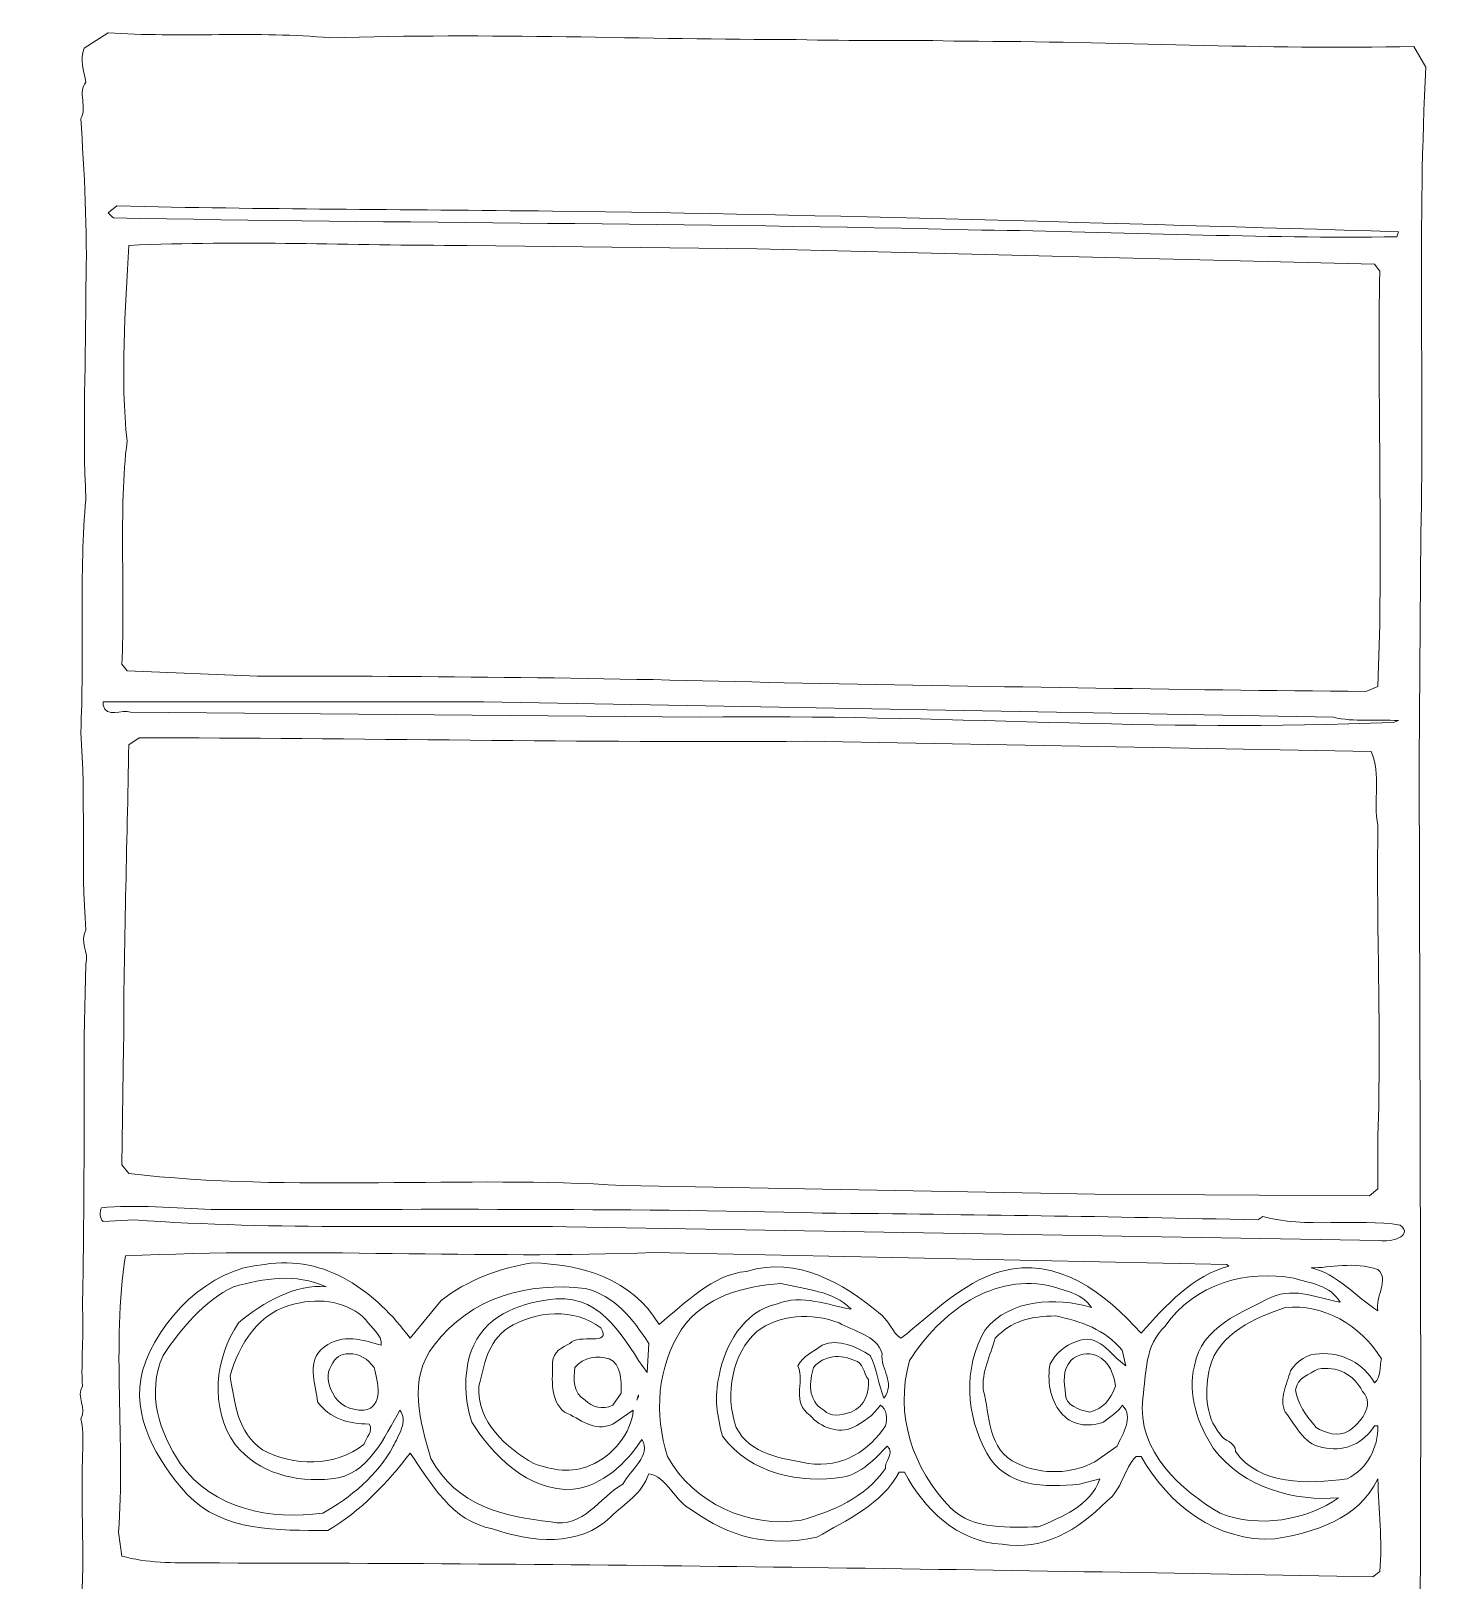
# Model space of a CAD drawing. Header units: centimetres. Extents: x -4.6 to 1.2, y -13.5 to 16.1.
# Drawn here: x -4.6 to 1.15, y 9.67 to 16.06 of the extents above; entities that cross this region are included whole.
import ezdxf

# ---------------------------------------------------------------- set-up
doc = ezdxf.new("R2010")
doc.units = ezdxf.units.CM
doc.header["$MEASUREMENT"] = 0
doc.layers.add('layer 1', color=7, linetype='Continuous')

msp = doc.modelspace()

# ---------------------------------------------------------------- linework, layer by layer
at = {"layer": 'layer 1', "color": 22, "lineweight": 9}
for points, knots in [([(1.13166, 13.98667), (1.13166, 13.98667), (1.1246, 13.04518), (1.1246, 13.04518), (1.1246, 13.04518), (1.1246, 13.04518), (1.13166, 10.41897), (1.13166, 10.41897), (1.13166, 10.41897), (1.13166, 10.41897), (1.1246, 7.96969), (1.1246, 7.96969), (1.1246, 7.96969), (1.11752, 5.30099), (1.11044, 2.67478), (1.10335, 0.01317), (1.10335, 0.01317), (1.10335, 0.01317), (1.08921, -2.95991), (1.08921, -2.95991), (1.08921, -2.95991), (1.09629, -3.49791), (1.08212, -4.08544), (1.08921, -4.6022), (1.08921, -4.6022), (1.13875, -4.64467), (1.11752, -4.69422), (1.08212, -4.7367), (1.08212, -4.7367), (1.07504, -5.86929), (1.08921, -7.00191), (1.08921, -8.11327), (1.08921, -8.11327), (1.08212, -8.50967), (1.08921, -8.94149), (1.07504, -9.35206), (1.07504, -9.35206), (1.07504, -9.97498), (1.07504, -10.57668), (1.06796, -11.22085), (1.06796, -11.22085), (1.06796, -11.22085), (1.06796, -12.94808), (1.06796, -12.94808), (1.06796, -12.94808), (1.06796, -13.1392), (1.08212, -13.31616), (1.06796, -13.50023), (1.06796, -13.50023), (1.06796, -13.50023), (1.05381, -13.51437), (1.05381, -13.51437), (1.05381, -13.51437), (0.88391, -13.50729), (0.70695, -13.51437), (0.55122, -13.51437), (0.55122, -13.51437), (0.43795, -13.47898), (0.31053, -13.5356), (0.18311, -13.51437), (0.18311, -13.51437), (0.1194, -13.45066), (0.17603, -13.35864), (0.1548, -13.2737), (0.1548, -13.2737), (0.13357, -12.65076), (0.1548, -11.96413), (0.14772, -11.31995), (0.14772, -11.31995), (0.14772, -10.85982), (0.14772, -10.38555), (0.14772, -9.93959), (0.14772, -9.93959), (0.16188, -9.12553), (0.14772, -8.31146), (0.14772, -7.49741), (0.14772, -7.49741), (0.14772, -7.37708), (0.1548, -7.25674), (0.14065, -7.12933), (0.14065, -7.12933), (0.1548, -7.07976), (0.14772, -7.01605), (0.14772, -6.95943), (0.14772, -6.95943), (0.16188, -6.34357), (0.13357, -5.75604), (0.1548, -5.14726), (0.1548, -5.14726), (0.1548, -4.68005), (0.16188, -4.20577), (0.16897, -3.71735), (0.16897, -3.71735), (0.1902, -3.42004), (0.21851, -3.11566), (0.21143, -2.81834), (0.21143, -2.81834), (0.19728, -2.67676), (0.16188, -2.54228), (0.14065, -2.40778), (0.14065, -2.40778), (0.13357, -2.31575), (0.07694, -2.24496), (0.04861, -2.16709), (0.04861, -2.16709), (-0.07881, -1.98304), (-0.2416, -1.82023), (-0.45398, -1.74944), (-0.45398, -1.74944), (-0.66633, -1.74944), (-0.63094, -1.4946), (-0.75836, -1.38135), (-0.75836, -1.38135), (-0.93534, -1.12651), (-1.27509, -1.16899), (-1.50161, -0.97078), (-1.50161, -0.97078), (-1.57241, -0.91416), (-1.62195, -0.8292), (-1.67857, -0.77257), (-1.67857, -0.77257), (-1.74937, -0.7938), (-1.79893, -0.87168), (-1.85556, -0.92122), (-1.85556, -0.92122), (-2.1741, -1.28224), (-2.72623, -1.16899), (-3.0094, -1.57248), (-3.0094, -1.57248), (-3.04478, -1.6291), (-3.03771, -1.69989), (-3.05894, -1.74944), (-3.05894, -1.74944), (-3.31378, -1.82023), (-3.59693, -2.01844), (-3.65355, -2.30159), (-3.65355, -2.30159), (-3.70312, -3.46252), (-3.7102, -4.65174), (-3.71726, -5.77727), (-3.71726, -5.77727), (-3.71726, -5.77727), (-3.74558, -8.96272), (-3.74558, -8.96272), (-3.74558, -8.96272), (-3.74558, -9.86173), (-3.76683, -10.83151), (-3.77391, -11.73052), (-3.77391, -11.73052), (-3.77391, -11.73052), (-3.79514, -13.46483), (-3.79514, -13.46483), (-3.79514, -13.46483), (-3.79514, -13.46483), (-3.81637, -13.48606), (-3.81637, -13.48606), (-3.81637, -13.48606), (-3.96504, -13.45775), (-4.11368, -13.50023), (-4.26233, -13.47189), (-4.26233, -13.47189), (-4.3756, -13.49314), (-4.43931, -13.47898), (-4.55965, -13.48606), (-4.55965, -13.48606), (-4.55965, -13.48606), (-4.58796, -13.45066), (-4.58796, -13.45066), (-4.58796, -13.45066), (-4.56673, -13.23831), (-4.60213, -13.01887), (-4.56673, -12.81357), (-4.56673, -12.81357), (-4.56673, -12.57997), (-4.56673, -12.31099), (-4.55256, -12.08446), (-4.55256, -12.08446), (-4.48885, -12.05615), (-4.58088, -11.99952), (-4.57379, -11.94996), (-4.57379, -11.94996), (-4.57379, -11.94996), (-4.52425, -11.87211), (-4.52425, -11.87211), (-4.52425, -11.87211), (-4.57379, -11.76592), (-4.54548, -11.65973), (-4.54548, -11.55356), (-4.54548, -11.55356), (-4.52425, -10.85982), (-4.54548, -10.14488), (-4.51717, -9.45823), (-4.51717, -9.45823), (-4.51717, -9.45823), (-4.51008, -9.45823), (-4.51008, -9.45823), (-4.51008, -9.45823), (-4.53842, -9.33081), (-4.53133, -9.18216), (-4.51717, -9.0406), (-4.51717, -9.0406), (-4.53842, -8.7362), (-4.51717, -8.42474), (-4.51717, -8.12742), (-4.51717, -8.12742), (-4.51008, -7.98586), (-4.54548, -7.84427), (-4.50302, -7.70977), (-4.50302, -7.70977), (-4.55256, -7.67437), (-4.49594, -7.59652), (-4.51008, -7.53989), (-4.51008, -7.53989), (-4.51008, -7.18595), (-4.49594, -6.7683), (-4.50302, -6.40728), (-4.50302, -6.40728), (-4.49594, -5.8976), (-4.50302, -5.39502), (-4.50302, -4.90657), (-4.50302, -4.90657), (-4.50302, -4.90657), (-4.48885, -4.86411), (-4.48885, -4.86411), (-4.48885, -4.86411), (-4.48885, -4.77209), (-4.51008, -4.67299), (-4.48885, -4.58097), (-4.48885, -4.58097), (-4.48885, -4.26242), (-4.48177, -3.92971), (-4.48177, -3.61116), (-4.48177, -3.61116), (-4.48177, -3.61116), (-4.47471, -3.40587), (-4.47471, -3.40587), (-4.47471, -3.40587), (-4.47471, -3.40587), (-4.47471, -3.25722), (-4.47471, -3.25722), (-4.47471, -3.25722), (-4.48885, -2.90328), (-4.46762, -2.53519), (-4.46762, -2.17417), (-4.46762, -2.17417), (-4.46762, -2.10338), (-4.46762, -2.01136), (-4.46054, -1.9335), (-4.46054, -1.9335), (-4.47471, -1.36718), (-4.46054, -0.76549), (-4.46054, -0.19211), (-4.46054, -0.19211), (-4.46054, -0.19211), (-4.44638, 0.02733), (-4.44638, 0.02733), (-4.44638, 0.02733), (-4.46762, 0.06979), (-4.43931, 0.1335), (-4.45346, 0.17598), (-4.45346, 0.17598), (-4.44638, 0.82015), (-4.43223, 1.45722), (-4.43931, 2.12263), (-4.43931, 2.12263), (-4.43931, 2.44826), (-4.41806, 2.75263), (-4.43931, 3.0641), (-4.43931, 3.0641), (-4.42515, 3.08535), (-4.42515, 3.11366), (-4.43223, 3.12782), (-4.43223, 3.12782), (-4.42515, 3.65873), (-4.41806, 4.18255), (-4.41806, 4.68515), (-4.41806, 4.68515), (-4.42515, 5.15235), (-4.411, 5.63371), (-4.411, 6.12921), (-4.411, 6.12921), (-4.40392, 6.49024), (-4.41806, 6.8017), (-4.39683, 7.16981), (-4.39683, 7.16981), (-4.411, 7.37508), (-4.39683, 7.58037), (-4.39683, 7.79273), (-4.39683, 7.79273), (-4.39683, 8.3378), (-4.38975, 8.92532), (-4.40392, 9.45625), (-4.40392, 9.45625), (-4.3756, 9.68277), (-4.39683, 9.93761), (-4.38975, 10.17119), (-4.38975, 10.17119), (-4.38975, 10.21367), (-4.38267, 10.28446), (-4.39683, 10.33401), (-4.39683, 10.33401), (-4.36852, 10.37649), (-4.41806, 10.42603), (-4.38975, 10.46851), (-4.38975, 10.46851), (-4.39683, 10.5747), (-4.38267, 10.68086), (-4.38975, 10.78705), (-4.38975, 10.78705), (-4.38267, 11.16222), (-4.38267, 11.53739), (-4.38267, 11.91259), (-4.38267, 11.91259), (-4.38267, 11.91259), (-4.3756, 12.20988), (-4.3756, 12.20988), (-4.3756, 12.20988), (-4.36144, 12.25944), (-4.40392, 12.30192), (-4.3756, 12.35147), (-4.3756, 12.35147), (-4.39683, 12.62047), (-4.3756, 12.89653), (-4.39683, 13.16552), (-4.39683, 13.16552), (-4.38267, 13.46991), (-4.40392, 13.838), (-4.3756, 14.12823), (-4.3756, 14.12823), (-4.38975, 14.41138), (-4.3756, 14.71578), (-4.3756, 15.00601), (-4.3756, 15.00601), (-4.36852, 15.23252), (-4.38267, 15.48735), (-4.39683, 15.69973), (-4.39683, 15.69973), (-4.36852, 15.74219), (-4.411, 15.81298), (-4.3756, 15.84838), (-4.3756, 15.84838), (-4.38267, 15.89794), (-4.40392, 15.9404), (-4.38267, 15.98996), (-4.38267, 15.98996), (-4.38267, 15.98996), (-4.28358, 16.05367), (-4.28358, 16.05367), (-4.28358, 16.05367), (-4.00041, 16.03242), (-3.65355, 16.06073), (-3.37041, 16.03242), (-3.37041, 16.03242), (-2.71917, 16.05367), (-2.06083, 16.02536), (-1.44499, 16.02536), (-1.44499, 16.02536), (-1.21138, 16.01827), (-0.98488, 16.02536), (-0.75127, 16.01827), (-0.75127, 16.01827), (-0.12835, 16.01827), (0.48751, 15.98288), (1.10335, 15.99703), (1.10335, 15.99703), (1.10335, 15.99703), (1.15291, 15.91209), (1.15291, 15.91209), (1.15291, 15.91209), (1.11752, 15.275), (1.14583, 14.63082), (1.13166, 13.98667)], [0, 0, 0, 0, 0.0107527, 0.0107527, 0.0107527, 0.0107527, 0.0215054, 0.0215054, 0.0215054, 0.0215054, 0.0322581, 0.0322581, 0.0322581, 0.0322581, 0.0430108, 0.0430108, 0.0430108, 0.0430108, 0.0537634, 0.0537634, 0.0537634, 0.0537634, 0.0645161, 0.0645161, 0.0645161, 0.0645161, 0.0752688, 0.0752688, 0.0752688, 0.0752688, 0.0860215, 0.0860215, 0.0860215, 0.0860215, 0.0967742, 0.0967742, 0.0967742, 0.0967742, 0.1075269, 0.1075269, 0.1075269, 0.1075269, 0.1182796, 0.1182796, 0.1182796, 0.1182796, 0.1290323, 0.1290323, 0.1290323, 0.1290323, 0.1397849, 0.1397849, 0.1397849, 0.1397849, 0.1505376, 0.1505376, 0.1505376, 0.1505376, 0.1612903, 0.1612903, 0.1612903, 0.1612903, 0.172043, 0.172043, 0.172043, 0.172043, 0.1827957, 0.1827957, 0.1827957, 0.1827957, 0.1935484, 0.1935484, 0.1935484, 0.1935484, 0.2043011, 0.2043011, 0.2043011, 0.2043011, 0.2150538, 0.2150538, 0.2150538, 0.2150538, 0.2258065, 0.2258065, 0.2258065, 0.2258065, 0.2365591, 0.2365591, 0.2365591, 0.2365591, 0.2473118, 0.2473118, 0.2473118, 0.2473118, 0.2580645, 0.2580645, 0.2580645, 0.2580645, 0.2688172, 0.2688172, 0.2688172, 0.2688172, 0.2795699, 0.2795699, 0.2795699, 0.2795699, 0.2903226, 0.2903226, 0.2903226, 0.2903226, 0.3010753, 0.3010753, 0.3010753, 0.3010753, 0.311828, 0.311828, 0.311828, 0.311828, 0.3225806, 0.3225806, 0.3225806, 0.3225806, 0.3333333, 0.3333333, 0.3333333, 0.3333333, 0.344086, 0.344086, 0.344086, 0.344086, 0.3548387, 0.3548387, 0.3548387, 0.3548387, 0.3655914, 0.3655914, 0.3655914, 0.3655914, 0.3763441, 0.3763441, 0.3763441, 0.3763441, 0.3870968, 0.3870968, 0.3870968, 0.3870968, 0.3978495, 0.3978495, 0.3978495, 0.3978495, 0.4086022, 0.4086022, 0.4086022, 0.4086022, 0.4193548, 0.4193548, 0.4193548, 0.4193548, 0.4301075, 0.4301075, 0.4301075, 0.4301075, 0.4408602, 0.4408602, 0.4408602, 0.4408602, 0.4516129, 0.4516129, 0.4516129, 0.4516129, 0.4623656, 0.4623656, 0.4623656, 0.4623656, 0.4731183, 0.4731183, 0.4731183, 0.4731183, 0.483871, 0.483871, 0.483871, 0.483871, 0.4946237, 0.4946237, 0.4946237, 0.4946237, 0.5053763, 0.5053763, 0.5053763, 0.5053763, 0.516129, 0.516129, 0.516129, 0.516129, 0.5268817, 0.5268817, 0.5268817, 0.5268817, 0.5376344, 0.5376344, 0.5376344, 0.5376344, 0.5483871, 0.5483871, 0.5483871, 0.5483871, 0.5591398, 0.5591398, 0.5591398, 0.5591398, 0.5698925, 0.5698925, 0.5698925, 0.5698925, 0.5806452, 0.5806452, 0.5806452, 0.5806452, 0.5913978, 0.5913978, 0.5913978, 0.5913978, 0.6021505, 0.6021505, 0.6021505, 0.6021505, 0.6129032, 0.6129032, 0.6129032, 0.6129032, 0.6236559, 0.6236559, 0.6236559, 0.6236559, 0.6344086, 0.6344086, 0.6344086, 0.6344086, 0.6451613, 0.6451613, 0.6451613, 0.6451613, 0.655914, 0.655914, 0.655914, 0.655914, 0.6666667, 0.6666667, 0.6666667, 0.6666667, 0.6774194, 0.6774194, 0.6774194, 0.6774194, 0.688172, 0.688172, 0.688172, 0.688172, 0.6989247, 0.6989247, 0.6989247, 0.6989247, 0.7096774, 0.7096774, 0.7096774, 0.7096774, 0.7204301, 0.7204301, 0.7204301, 0.7204301, 0.7311828, 0.7311828, 0.7311828, 0.7311828, 0.7419355, 0.7419355, 0.7419355, 0.7419355, 0.7526882, 0.7526882, 0.7526882, 0.7526882, 0.7634409, 0.7634409, 0.7634409, 0.7634409, 0.7741935, 0.7741935, 0.7741935, 0.7741935, 0.7849462, 0.7849462, 0.7849462, 0.7849462, 0.7956989, 0.7956989, 0.7956989, 0.7956989, 0.8064516, 0.8064516, 0.8064516, 0.8064516, 0.8172043, 0.8172043, 0.8172043, 0.8172043, 0.827957, 0.827957, 0.827957, 0.827957, 0.8387097, 0.8387097, 0.8387097, 0.8387097, 0.8494624, 0.8494624, 0.8494624, 0.8494624, 0.8602151, 0.8602151, 0.8602151, 0.8602151, 0.8709677, 0.8709677, 0.8709677, 0.8709677, 0.8817204, 0.8817204, 0.8817204, 0.8817204, 0.8924731, 0.8924731, 0.8924731, 0.8924731, 0.9032258, 0.9032258, 0.9032258, 0.9032258, 0.9139785, 0.9139785, 0.9139785, 0.9139785, 0.9247312, 0.9247312, 0.9247312, 0.9247312, 0.9354839, 0.9354839, 0.9354839, 0.9354839, 0.9462366, 0.9462366, 0.9462366, 0.9462366, 0.9569892, 0.9569892, 0.9569892, 0.9569892, 0.9677419, 0.9677419, 0.9677419, 0.9677419, 0.9784946, 0.9784946, 0.9784946, 0.9784946, 0.9892473, 0.9892473, 0.9892473, 0.9892473, 1, 1, 1, 1]), ([(1.03256, 15.21129), (0.48043, 15.2042), (-0.12127, 15.23252), (-0.6805, 15.2396), (-0.6805, 15.2396), (-1.85556, 15.26791), (-3.08726, 15.26791), (-4.26233, 15.28916), (-4.26233, 15.28916), (-4.26941, 15.29623), (-4.2765, 15.30331), (-4.28358, 15.31039), (-4.28358, 15.31039), (-4.28358, 15.31039), (-4.24818, 15.33871), (-4.24818, 15.33871), (-4.24818, 15.33871), (-3.63941, 15.32456), (-3.08017, 15.32456), (-2.45017, 15.31748), (-2.45017, 15.31748), (-1.28926, 15.30331), (-0.16375, 15.26791), (1.03964, 15.23252), (1.03964, 15.23252), (1.03964, 15.23252), (1.03256, 15.21129), (1.03256, 15.21129)], [0, 0, 0, 0, 0.1428571, 0.1428571, 0.1428571, 0.1428571, 0.2857143, 0.2857143, 0.2857143, 0.2857143, 0.4285714, 0.4285714, 0.4285714, 0.4285714, 0.5714286, 0.5714286, 0.5714286, 0.5714286, 0.7142857, 0.7142857, 0.7142857, 0.7142857, 0.8571429, 0.8571429, 0.8571429, 0.8571429, 1, 1, 1, 1]), ([(0.9547, 13.35664), (0.9547, 13.35664), (0.90514, 13.33541), (0.90514, 13.33541), (0.90514, 13.33541), (0.12649, 13.3425), (-0.68756, 13.35664), (-1.49453, 13.37081), (-1.49453, 13.37081), (-2.2095, 13.39204), (-2.95276, 13.39912), (-3.66772, 13.39912), (-3.66772, 13.39912), (-3.66772, 13.39912), (-4.20571, 13.42035), (-4.20571, 13.42035), (-4.20571, 13.42035), (-4.20571, 13.42035), (-4.22694, 13.44866), (-4.22694, 13.44866), (-4.22694, 13.44866), (-4.21279, 13.7389), (-4.2411, 14.08575), (-4.20571, 14.36892), (-4.20571, 14.36892), (-4.23402, 14.62376), (-4.21279, 14.91397), (-4.19862, 15.17589), (-4.19862, 15.17589), (-3.72435, 15.19714), (-3.29961, 15.17589), (-2.80411, 15.17589), (-2.80411, 15.17589), (-2.80411, 15.17589), (-1.6078, 15.16174), (-1.6078, 15.16174), (-1.6078, 15.16174), (-1.6078, 15.16174), (0.94054, 15.09804), (0.94054, 15.09804), (0.94054, 15.09804), (0.94054, 15.09804), (0.96179, 15.06972), (0.96179, 15.06972), (0.96179, 15.06972), (0.9547, 14.58128), (0.96887, 14.09284), (0.96179, 13.61148), (0.96179, 13.61148), (0.96179, 13.61148), (0.9547, 13.35664), (0.9547, 13.35664)], [0, 0, 0, 0, 0.0769231, 0.0769231, 0.0769231, 0.0769231, 0.1538462, 0.1538462, 0.1538462, 0.1538462, 0.2307692, 0.2307692, 0.2307692, 0.2307692, 0.3076923, 0.3076923, 0.3076923, 0.3076923, 0.3846154, 0.3846154, 0.3846154, 0.3846154, 0.4615385, 0.4615385, 0.4615385, 0.4615385, 0.5384615, 0.5384615, 0.5384615, 0.5384615, 0.6153846, 0.6153846, 0.6153846, 0.6153846, 0.6923077, 0.6923077, 0.6923077, 0.6923077, 0.7692308, 0.7692308, 0.7692308, 0.7692308, 0.8461538, 0.8461538, 0.8461538, 0.8461538, 0.9230769, 0.9230769, 0.9230769, 0.9230769, 1, 1, 1, 1]), ([(1.01841, 13.208), (0.02738, 13.16552), (-0.83623, 13.24339), (-1.84139, 13.22922), (-1.84139, 13.22922), (-1.84139, 13.22922), (-4.19154, 13.25047), (-4.19154, 13.25047), (-4.19154, 13.25047), (-4.22694, 13.26462), (-4.29064, 13.22216), (-4.30481, 13.27879), (-4.30481, 13.27879), (-4.30481, 13.27879), (-4.30481, 13.29293), (-4.30481, 13.29293), (-4.30481, 13.29293), (-3.73851, 13.29293), (-3.27838, 13.29293), (-2.73332, 13.29293), (-2.73332, 13.29293), (-2.73332, 13.29293), (0.77066, 13.22922), (0.77066, 13.22922), (0.77066, 13.22922), (0.8556, 13.208), (0.94762, 13.22216), (1.03964, 13.21508), (1.03964, 13.21508), (1.03964, 13.21508), (1.01841, 13.208), (1.01841, 13.208)], [0, 0, 0, 0, 0.125, 0.125, 0.125, 0.125, 0.25, 0.25, 0.25, 0.25, 0.375, 0.375, 0.375, 0.375, 0.5, 0.5, 0.5, 0.5, 0.625, 0.625, 0.625, 0.625, 0.75, 0.75, 0.75, 0.75, 0.875, 0.875, 0.875, 0.875, 1, 1, 1, 1]), ([(0.9547, 11.28256), (0.9547, 11.28256), (0.91931, 11.25425), (0.91931, 11.25425), (0.91931, 11.25425), (0.91931, 11.25425), (-0.21329, 11.26133), (-0.21329, 11.26133), (-0.21329, 11.26133), (-0.21329, 11.26133), (-2.15993, 11.29672), (-2.15993, 11.29672), (-2.15993, 11.29672), (-2.80411, 11.3392), (-3.52614, 11.26841), (-4.19862, 11.34627), (-4.19862, 11.34627), (-4.19862, 11.34627), (-4.22694, 11.38166), (-4.22694, 11.38166), (-4.22694, 11.38166), (-4.22694, 11.38166), (-4.21987, 11.87011), (-4.21987, 11.87011), (-4.21987, 11.87011), (-4.21987, 12.28776), (-4.20571, 12.69124), (-4.19862, 13.11597), (-4.19862, 13.11597), (-4.19862, 13.11597), (-4.15616, 13.14429), (-4.15616, 13.14429), (-4.15616, 13.14429), (-3.28547, 13.14429), (-2.30152, 13.12306), (-1.40251, 13.13012), (-1.40251, 13.13012), (-1.40251, 13.13012), (0.92639, 13.08766), (0.92639, 13.08766), (0.92639, 13.08766), (0.96887, 12.99564), (0.93347, 12.88237), (0.9547, 12.78326), (0.9547, 12.78326), (0.94762, 12.37269), (0.96887, 11.92673), (0.9547, 11.50202), (0.9547, 11.50202), (0.9547, 11.50202), (0.9547, 11.28256), (0.9547, 11.28256)], [0, 0, 0, 0, 0.0769231, 0.0769231, 0.0769231, 0.0769231, 0.1538462, 0.1538462, 0.1538462, 0.1538462, 0.2307692, 0.2307692, 0.2307692, 0.2307692, 0.3076923, 0.3076923, 0.3076923, 0.3076923, 0.3846154, 0.3846154, 0.3846154, 0.3846154, 0.4615385, 0.4615385, 0.4615385, 0.4615385, 0.5384615, 0.5384615, 0.5384615, 0.5384615, 0.6153846, 0.6153846, 0.6153846, 0.6153846, 0.6923077, 0.6923077, 0.6923077, 0.6923077, 0.7692308, 0.7692308, 0.7692308, 0.7692308, 0.8461538, 0.8461538, 0.8461538, 0.8461538, 0.9230769, 0.9230769, 0.9230769, 0.9230769, 1, 1, 1, 1]), ([(0.96179, 11.0702), (0.96179, 11.0702), (-2.39354, 11.12683), (-2.39354, 11.12683), (-2.39354, 11.12683), (-3.00232, 11.13391), (-3.58278, 11.11268), (-4.17739, 11.15514), (-4.17739, 11.15514), (-4.17739, 11.15514), (-4.30481, 11.14808), (-4.30481, 11.14808), (-4.30481, 11.14808), (-4.31896, 11.16222), (-4.31896, 11.19054), (-4.31189, 11.2047), (-4.31189, 11.2047), (-4.17739, 11.21885), (-4.00041, 11.2047), (-3.85885, 11.19762), (-3.85885, 11.19762), (-3.01646, 11.19762), (-2.18118, 11.2047), (-1.3388, 11.18347), (-1.3388, 11.18347), (-0.70881, 11.17639), (-0.15666, 11.16931), (0.4592, 11.15514), (0.4592, 11.15514), (0.4592, 11.15514), (0.48043, 11.16931), (0.48043, 11.16931), (0.48043, 11.16931), (0.65033, 11.11976), (0.86977, 11.16222), (1.04673, 11.13391), (1.04673, 11.13391), (1.10335, 11.08437), (1.00425, 11.06312), (0.96179, 11.0702)], [0, 0, 0, 0, 0.1, 0.1, 0.1, 0.1, 0.2, 0.2, 0.2, 0.2, 0.3, 0.3, 0.3, 0.3, 0.4, 0.4, 0.4, 0.4, 0.5, 0.5, 0.5, 0.5, 0.6, 0.6, 0.6, 0.6, 0.7, 0.7, 0.7, 0.7, 0.8, 0.8, 0.8, 0.8, 0.9, 0.9, 0.9, 0.9, 1, 1, 1, 1]), ([(0.93347, 9.68277), (-0.6451, 9.71108), (-2.26612, 9.7394), (-3.90133, 9.7394), (-3.90133, 9.7394), (-4.01458, 9.7394), (-4.12783, 9.7394), (-4.22694, 9.76771), (-4.22694, 9.76771), (-4.22694, 9.76771), (-4.2411, 9.86681), (-4.2411, 9.86681), (-4.2411, 9.86681), (-4.21279, 10.22784), (-4.26941, 10.64547), (-4.21279, 11.00649), (-4.21279, 11.00649), (-3.46951, 11.04189), (-2.74748, 10.99235), (-2.03252, 11.02066), (-2.03252, 11.02066), (-2.03252, 11.02066), (0.33178, 10.9711), (0.33178, 10.9711), (0.33178, 10.9711), (0.33178, 10.9711), (0.33884, 10.96401), (0.33884, 10.96401), (0.33884, 10.96401), (0.19728, 10.92864), (0.07694, 10.80122), (-0.02216, 10.68795), (-0.02216, 10.68795), (-0.17083, 10.85076), (-0.36196, 11.00649), (-0.60262, 10.94278), (-0.60262, 10.94278), (-0.76544, 10.89324), (-0.88577, 10.76582), (-1.01317, 10.66672), (-1.01317, 10.66672), (-1.04857, 10.68795), (-1.06273, 10.74457), (-1.10519, 10.77289), (-1.10519, 10.77289), (-1.25386, 10.89324), (-1.43791, 11.00649), (-1.65026, 10.94278), (-1.65026, 10.94278), (-1.79185, 10.92864), (-1.89803, 10.81537), (-2.01129, 10.72334), (-2.01129, 10.72334), (-2.12454, 10.91447), (-2.32983, 10.9711), (-2.5351, 10.97818), (-2.5351, 10.97818), (-2.66252, 10.95695), (-2.80411, 10.90739), (-2.9103, 10.82245), (-2.9103, 10.82245), (-2.9103, 10.82245), (-3.03771, 10.66672), (-3.03771, 10.66672), (-3.03771, 10.66672), (-3.17928, 10.85784), (-3.38457, 11.01358), (-3.63941, 10.9711), (-3.63941, 10.9711), (-3.86593, 10.95695), (-4.07829, 10.74457), (-4.142, 10.53222), (-4.142, 10.53222), (-4.19154, 10.34817), (-4.08537, 10.16413), (-3.95795, 10.02254), (-3.95795, 10.02254), (-3.80929, 9.86681), (-3.58278, 9.8739), (-3.37749, 9.8739), (-3.37749, 9.8739), (-3.24299, 9.95175), (-3.12974, 10.07209), (-3.03771, 10.19244), (-3.03771, 10.19244), (-2.95276, 10.07209), (-2.86782, 9.90929), (-2.69792, 9.88096), (-2.69792, 9.88096), (-2.54219, 9.82433), (-2.33691, 9.8031), (-2.2095, 9.93052), (-2.2095, 9.93052), (-2.15287, 9.98715), (-2.08208, 10.02254), (-2.05377, 10.10748), (-2.05377, 10.10748), (-1.98297, 10.10042), (-1.94049, 9.98715), (-1.87679, 9.95884), (-1.87679, 9.95884), (-1.72105, 9.84558), (-1.55824, 9.8031), (-1.36003, 9.84558), (-1.36003, 9.84558), (-1.23969, 9.91636), (-1.09105, 9.98007), (-1.02026, 10.11457), (-1.02026, 10.11457), (-1.02026, 10.11457), (-0.99905, 10.11457), (-0.99905, 10.11457), (-0.99905, 10.11457), (-0.92117, 9.96592), (-0.77961, 9.82433), (-0.59554, 9.81725), (-0.59554, 9.81725), (-0.42566, 9.78894), (-0.28408, 9.8739), (-0.16375, 9.99423), (-0.16375, 9.99423), (-0.10004, 10.04377), (-0.09295, 10.12873), (-0.04341, 10.17828), (-0.04341, 10.17828), (-0.04341, 10.17828), (-0.02216, 10.17828), (-0.02216, 10.17828), (-0.02216, 10.17828), (0.09109, 9.98007), (0.2893, 9.82433), (0.52997, 9.8385), (0.52997, 9.8385), (0.69278, 9.86681), (0.86977, 9.91636), (0.9547, 10.08625), (0.9547, 10.08625), (0.9547, 9.95884), (0.97593, 9.83142), (0.96179, 9.704), (0.96179, 9.704), (0.96179, 9.704), (0.93347, 9.68277), (0.93347, 9.68277)], [0, 0, 0, 0, 0.0277778, 0.0277778, 0.0277778, 0.0277778, 0.0555556, 0.0555556, 0.0555556, 0.0555556, 0.0833333, 0.0833333, 0.0833333, 0.0833333, 0.1111111, 0.1111111, 0.1111111, 0.1111111, 0.1388889, 0.1388889, 0.1388889, 0.1388889, 0.1666667, 0.1666667, 0.1666667, 0.1666667, 0.1944444, 0.1944444, 0.1944444, 0.1944444, 0.2222222, 0.2222222, 0.2222222, 0.2222222, 0.25, 0.25, 0.25, 0.25, 0.2777778, 0.2777778, 0.2777778, 0.2777778, 0.3055556, 0.3055556, 0.3055556, 0.3055556, 0.3333333, 0.3333333, 0.3333333, 0.3333333, 0.3611111, 0.3611111, 0.3611111, 0.3611111, 0.3888889, 0.3888889, 0.3888889, 0.3888889, 0.4166667, 0.4166667, 0.4166667, 0.4166667, 0.4444444, 0.4444444, 0.4444444, 0.4444444, 0.4722222, 0.4722222, 0.4722222, 0.4722222, 0.5, 0.5, 0.5, 0.5, 0.5277778, 0.5277778, 0.5277778, 0.5277778, 0.5555556, 0.5555556, 0.5555556, 0.5555556, 0.5833333, 0.5833333, 0.5833333, 0.5833333, 0.6111111, 0.6111111, 0.6111111, 0.6111111, 0.6388889, 0.6388889, 0.6388889, 0.6388889, 0.6666667, 0.6666667, 0.6666667, 0.6666667, 0.6944444, 0.6944444, 0.6944444, 0.6944444, 0.7222222, 0.7222222, 0.7222222, 0.7222222, 0.75, 0.75, 0.75, 0.75, 0.7777778, 0.7777778, 0.7777778, 0.7777778, 0.8055556, 0.8055556, 0.8055556, 0.8055556, 0.8333333, 0.8333333, 0.8333333, 0.8333333, 0.8611111, 0.8611111, 0.8611111, 0.8611111, 0.8888889, 0.8888889, 0.8888889, 0.8888889, 0.9166667, 0.9166667, 0.9166667, 0.9166667, 0.9444444, 0.9444444, 0.9444444, 0.9444444, 0.9722222, 0.9722222, 0.9722222, 0.9722222, 1, 1, 1, 1]), ([(-0.44689, 9.88804), (-0.56015, 9.88804), (-0.7159, 9.8739), (-0.80792, 9.96592), (-0.80792, 9.96592), (-0.96365, 10.12873), (-1.04148, 10.34817), (-0.9778, 10.5747), (-0.9778, 10.5747), (-0.85038, 10.77289), (-0.63094, 10.94278), (-0.38319, 10.87907), (-0.38319, 10.87907), (-0.32656, 10.85784), (-0.26285, 10.85076), (-0.22745, 10.79414), (-0.22745, 10.79414), (-0.3761, 10.8366), (-0.56015, 10.82953), (-0.66633, 10.70211), (-0.66633, 10.70211), (-0.75836, 10.5393), (-0.74421, 10.34817), (-0.65925, 10.19244), (-0.65925, 10.19244), (-0.5814, 10.05086), (-0.41858, 10.05086), (-0.277, 10.06502), (-0.277, 10.06502), (-0.277, 10.06502), (-0.19206, 10.08625), (-0.19206, 10.08625), (-0.19206, 10.08625), (-0.23454, 9.973), (-0.34779, 9.93052), (-0.44689, 9.88804)], [0, 0, 0, 0, 0.1111111, 0.1111111, 0.1111111, 0.1111111, 0.2222222, 0.2222222, 0.2222222, 0.2222222, 0.3333333, 0.3333333, 0.3333333, 0.3333333, 0.4444444, 0.4444444, 0.4444444, 0.4444444, 0.5555556, 0.5555556, 0.5555556, 0.5555556, 0.6666667, 0.6666667, 0.6666667, 0.6666667, 0.7777778, 0.7777778, 0.7777778, 0.7777778, 0.8888889, 0.8888889, 0.8888889, 0.8888889, 1, 1, 1, 1]), ([(0.51582, 10.8366), (0.39549, 10.77289), (0.22559, 10.71626), (0.19728, 10.55345), (0.19728, 10.55345), (0.16897, 10.43311), (0.21143, 10.31278), (0.27513, 10.21367), (0.27513, 10.21367), (0.40255, 10.04377), (0.61493, 9.99423), (0.79189, 10.00838), (0.79189, 10.00838), (0.66447, 9.91636), (0.4592, 9.88096), (0.30345, 9.94467), (0.30345, 9.94467), (0.14772, 10.03671), (-0.04341, 10.19951), (-0.0151, 10.41897), (-0.0151, 10.41897), (-0.00093, 10.52513), (-0.00801, 10.6384), (0.07694, 10.71626), (0.07694, 10.71626), (0.19728, 10.89324), (0.41672, 10.94987), (0.60785, 10.91447), (0.60785, 10.91447), (0.67864, 10.89324), (0.75649, 10.88616), (0.79897, 10.81537), (0.79897, 10.81537), (0.71401, 10.82953), (0.61493, 10.87907), (0.51582, 10.8366)], [0, 0, 0, 0, 0.1111111, 0.1111111, 0.1111111, 0.1111111, 0.2222222, 0.2222222, 0.2222222, 0.2222222, 0.3333333, 0.3333333, 0.3333333, 0.3333333, 0.4444444, 0.4444444, 0.4444444, 0.4444444, 0.5555556, 0.5555556, 0.5555556, 0.5555556, 0.6666667, 0.6666667, 0.6666667, 0.6666667, 0.7777778, 0.7777778, 0.7777778, 0.7777778, 0.8888889, 0.8888889, 0.8888889, 0.8888889, 1, 1, 1, 1]), ([(0.9547, 10.77997), (0.86268, 10.8366), (0.78481, 10.9357), (0.67864, 10.95695), (0.67864, 10.95695), (0.75649, 10.95695), (0.8556, 10.98526), (0.9547, 10.94987), (0.9547, 10.94987), (1.00425, 10.90739), (0.94054, 10.8366), (0.9547, 10.77997)], [0, 0, 0, 0, 0.3333333, 0.3333333, 0.3333333, 0.3333333, 0.6666667, 0.6666667, 0.6666667, 0.6666667, 1, 1, 1, 1]), ([(-3.39872, 9.94467), (-3.61109, 9.91636), (-3.85176, 9.95884), (-3.98627, 10.14996), (-3.98627, 10.14996), (-4.0712, 10.27738), (-4.12783, 10.44019), (-4.05706, 10.59593), (-4.05706, 10.59593), (-3.98627, 10.70211), (-3.88716, 10.82245), (-3.76683, 10.87907), (-3.76683, 10.87907), (-3.63941, 10.91447), (-3.51199, 10.9357), (-3.38457, 10.87907), (-3.38457, 10.87907), (-3.50491, 10.89324), (-3.64649, 10.81537), (-3.74558, 10.73043), (-3.74558, 10.73043), (-3.84468, 10.58884), (-3.86593, 10.37649), (-3.75974, 10.22784), (-3.75974, 10.22784), (-3.66064, 10.10748), (-3.51199, 10.07209), (-3.36332, 10.08625), (-3.36332, 10.08625), (-3.20759, 10.10042), (-3.14388, 10.26321), (-3.08017, 10.3694), (-3.08017, 10.3694), (-3.04478, 10.32692), (-3.08726, 10.26321), (-3.10849, 10.22075), (-3.10849, 10.22075), (-3.17219, 10.10042), (-3.28547, 10.00838), (-3.39872, 9.94467)], [0, 0, 0, 0, 0.1, 0.1, 0.1, 0.1, 0.2, 0.2, 0.2, 0.2, 0.3, 0.3, 0.3, 0.3, 0.4, 0.4, 0.4, 0.4, 0.5, 0.5, 0.5, 0.5, 0.6, 0.6, 0.6, 0.6, 0.7, 0.7, 0.7, 0.7, 0.8, 0.8, 0.8, 0.8, 0.9, 0.9, 0.9, 0.9, 1, 1, 1, 1]), ([(-2.06083, 10.52513), (-2.15287, 10.65255), (-2.23781, 10.84368), (-2.43602, 10.82953), (-2.43602, 10.82953), (-2.5705, 10.81537), (-2.71209, 10.77289), (-2.77579, 10.6384), (-2.77579, 10.6384), (-2.81827, 10.54638), (-2.81827, 10.41897), (-2.78288, 10.31986), (-2.78288, 10.31986), (-2.705, 10.19244), (-2.54927, 10.02963), (-2.36523, 10.04377), (-2.36523, 10.04377), (-2.24489, 10.05794), (-2.14579, 10.14996), (-2.08208, 10.24907), (-2.08208, 10.24907), (-2.0396, 10.18536), (-2.13162, 10.12165), (-2.15993, 10.06502), (-2.15993, 10.06502), (-2.25904, 10.00838), (-2.32275, 9.88096), (-2.45725, 9.90929), (-2.45725, 9.90929), (-2.64838, 9.93052), (-2.84659, 9.973), (-2.95276, 10.17119), (-2.95276, 10.17119), (-2.99523, 10.31986), (-3.05186, 10.49682), (-2.93861, 10.6384), (-2.93861, 10.6384), (-2.78994, 10.8366), (-2.54927, 10.9003), (-2.31566, 10.87199), (-2.31566, 10.87199), (-2.19533, 10.84368), (-2.11747, 10.74457), (-2.05377, 10.64547), (-2.05377, 10.64547), (-2.05377, 10.64547), (-2.06083, 10.52513), (-2.06083, 10.52513)], [0, 0, 0, 0, 0.0833333, 0.0833333, 0.0833333, 0.0833333, 0.1666667, 0.1666667, 0.1666667, 0.1666667, 0.25, 0.25, 0.25, 0.25, 0.3333333, 0.3333333, 0.3333333, 0.3333333, 0.4166667, 0.4166667, 0.4166667, 0.4166667, 0.5, 0.5, 0.5, 0.5, 0.5833333, 0.5833333, 0.5833333, 0.5833333, 0.6666667, 0.6666667, 0.6666667, 0.6666667, 0.75, 0.75, 0.75, 0.75, 0.8333333, 0.8333333, 0.8333333, 0.8333333, 0.9166667, 0.9166667, 0.9166667, 0.9166667, 1, 1, 1, 1]), ([(-1.42374, 9.91636), (-1.6432, 9.88096), (-1.8697, 9.98715), (-1.97589, 10.17828), (-1.97589, 10.17828), (-2.03252, 10.35526), (-2.01837, 10.54638), (-1.91926, 10.70211), (-1.91926, 10.70211), (-1.82016, 10.84368), (-1.66443, 10.87907), (-1.5087, 10.89324), (-1.5087, 10.89324), (-1.40251, 10.86493), (-1.29632, 10.86493), (-1.21847, 10.78705), (-1.21847, 10.78705), (-1.31049, 10.80122), (-1.42374, 10.85076), (-1.52284, 10.80828), (-1.52284, 10.80828), (-1.66443, 10.77997), (-1.74228, 10.63132), (-1.76353, 10.51099), (-1.76353, 10.51099), (-1.78476, 10.42603), (-1.7706, 10.34109), (-1.74937, 10.26321), (-1.74937, 10.26321), (-1.63612, 10.10748), (-1.42374, 10.06502), (-1.25386, 10.09334), (-1.25386, 10.09334), (-1.17599, 10.10748), (-1.11936, 10.17119), (-1.06982, 10.22075), (-1.06982, 10.22075), (-1.03442, 10.19244), (-1.08396, 10.15705), (-1.07688, 10.12873), (-1.07688, 10.12873), (-1.16184, 10.00838), (-1.29632, 9.95175), (-1.42374, 9.91636)], [0, 0, 0, 0, 0.0909091, 0.0909091, 0.0909091, 0.0909091, 0.1818182, 0.1818182, 0.1818182, 0.1818182, 0.2727273, 0.2727273, 0.2727273, 0.2727273, 0.3636364, 0.3636364, 0.3636364, 0.3636364, 0.4545455, 0.4545455, 0.4545455, 0.4545455, 0.5454545, 0.5454545, 0.5454545, 0.5454545, 0.6363636, 0.6363636, 0.6363636, 0.6363636, 0.7272727, 0.7272727, 0.7272727, 0.7272727, 0.8181818, 0.8181818, 0.8181818, 0.8181818, 0.9090909, 0.9090909, 0.9090909, 0.9090909, 1, 1, 1, 1]), ([(-3.15805, 10.6384), (-3.2359, 10.65963), (-3.31378, 10.68795), (-3.39165, 10.63132), (-3.39165, 10.63132), (-3.46951, 10.5747), (-3.42703, 10.48267), (-3.41997, 10.4048), (-3.41997, 10.4048), (-3.37041, 10.33401), (-3.29255, 10.31278), (-3.20759, 10.31278), (-3.20759, 10.31278), (-3.18636, 10.28446), (-3.22176, 10.25615), (-3.22884, 10.22784), (-3.22884, 10.22784), (-3.34918, 10.1358), (-3.51907, 10.1358), (-3.64649, 10.20659), (-3.64649, 10.20659), (-3.75266, 10.27738), (-3.75974, 10.39772), (-3.78097, 10.51099), (-3.78097, 10.51099), (-3.74558, 10.6384), (-3.66064, 10.77997), (-3.51199, 10.80828), (-3.51199, 10.80828), (-3.4058, 10.8366), (-3.29255, 10.81537), (-3.22176, 10.74457), (-3.22176, 10.74457), (-3.20053, 10.70918), (-3.15097, 10.68086), (-3.15805, 10.6384)], [0, 0, 0, 0, 0.1111111, 0.1111111, 0.1111111, 0.1111111, 0.2222222, 0.2222222, 0.2222222, 0.2222222, 0.3333333, 0.3333333, 0.3333333, 0.3333333, 0.4444444, 0.4444444, 0.4444444, 0.4444444, 0.5555556, 0.5555556, 0.5555556, 0.5555556, 0.6666667, 0.6666667, 0.6666667, 0.6666667, 0.7777778, 0.7777778, 0.7777778, 0.7777778, 0.8888889, 0.8888889, 0.8888889, 0.8888889, 1, 1, 1, 1]), ([(-2.29444, 10.14288), (-2.37231, 10.10748), (-2.45017, 10.12165), (-2.52804, 10.14996), (-2.52804, 10.14996), (-2.64129, 10.21367), (-2.76163, 10.31986), (-2.75456, 10.46851), (-2.75456, 10.46851), (-2.73332, 10.55345), (-2.71917, 10.65255), (-2.63421, 10.70918), (-2.63421, 10.70918), (-2.52096, 10.77997), (-2.35814, 10.79414), (-2.25196, 10.70918), (-2.25196, 10.70918), (-2.20241, 10.63132), (-2.34398, 10.68795), (-2.37937, 10.64547), (-2.37937, 10.64547), (-2.40769, 10.63132), (-2.45017, 10.61009), (-2.45017, 10.56761), (-2.45017, 10.56761), (-2.45017, 10.49682), (-2.46433, 10.41188), (-2.40062, 10.36232), (-2.40062, 10.36232), (-2.33691, 10.33401), (-2.28027, 10.27738), (-2.20241, 10.31278), (-2.20241, 10.31278), (-2.20241, 10.31278), (-2.11747, 10.3694), (-2.11747, 10.3694), (-2.11747, 10.3694), (-2.12454, 10.27738), (-2.20241, 10.17828), (-2.29444, 10.14288)], [0, 0, 0, 0, 0.1, 0.1, 0.1, 0.1, 0.2, 0.2, 0.2, 0.2, 0.3, 0.3, 0.3, 0.3, 0.4, 0.4, 0.4, 0.4, 0.5, 0.5, 0.5, 0.5, 0.6, 0.6, 0.6, 0.6, 0.7, 0.7, 0.7, 0.7, 0.8, 0.8, 0.8, 0.8, 0.9, 0.9, 0.9, 0.9, 1, 1, 1, 1]), ([(-1.08396, 10.41897), (-1.10519, 10.47559), (-1.11228, 10.5393), (-1.14059, 10.59593), (-1.14059, 10.59593), (-1.19724, 10.63132), (-1.26801, 10.66672), (-1.3388, 10.6384), (-1.3388, 10.6384), (-1.3742, 10.61009), (-1.41668, 10.59593), (-1.43791, 10.55345), (-1.43791, 10.55345), (-1.40959, 10.47559), (-1.46622, 10.4048), (-1.38836, 10.34817), (-1.38836, 10.34817), (-1.34588, 10.29861), (-1.26801, 10.2703), (-1.21138, 10.29861), (-1.21138, 10.29861), (-1.1689, 10.31986), (-1.12644, 10.34817), (-1.09813, 10.39063), (-1.09813, 10.39063), (-1.06982, 10.37649), (-1.06982, 10.33401), (-1.07688, 10.30569), (-1.07688, 10.30569), (-1.14059, 10.20659), (-1.25386, 10.12873), (-1.39543, 10.14996), (-1.39543, 10.14996), (-1.50161, 10.17119), (-1.63612, 10.18536), (-1.69274, 10.29861), (-1.69274, 10.29861), (-1.74228, 10.44019), (-1.70689, 10.60301), (-1.6078, 10.69503), (-1.6078, 10.69503), (-1.51578, 10.76582), (-1.38128, 10.77289), (-1.26801, 10.73043), (-1.26801, 10.73043), (-1.21138, 10.69503), (-1.11228, 10.68086), (-1.09105, 10.60301), (-1.09105, 10.60301), (-1.09813, 10.5393), (-1.03442, 10.48267), (-1.08396, 10.41897)], [0, 0, 0, 0, 0.0769231, 0.0769231, 0.0769231, 0.0769231, 0.1538462, 0.1538462, 0.1538462, 0.1538462, 0.2307692, 0.2307692, 0.2307692, 0.2307692, 0.3076923, 0.3076923, 0.3076923, 0.3076923, 0.3846154, 0.3846154, 0.3846154, 0.3846154, 0.4615385, 0.4615385, 0.4615385, 0.4615385, 0.5384615, 0.5384615, 0.5384615, 0.5384615, 0.6153846, 0.6153846, 0.6153846, 0.6153846, 0.6923077, 0.6923077, 0.6923077, 0.6923077, 0.7692308, 0.7692308, 0.7692308, 0.7692308, 0.8461538, 0.8461538, 0.8461538, 0.8461538, 0.9230769, 0.9230769, 0.9230769, 0.9230769, 1, 1, 1, 1]), ([(-0.21329, 10.15705), (-0.30531, 10.10748), (-0.43273, 10.10042), (-0.53183, 10.14996), (-0.53183, 10.14996), (-0.65925, 10.20659), (-0.6451, 10.34817), (-0.67342, 10.45434), (-0.67342, 10.45434), (-0.6805, 10.52513), (-0.6451, 10.59593), (-0.62385, 10.66672), (-0.62385, 10.66672), (-0.56015, 10.73751), (-0.47521, 10.75874), (-0.3761, 10.75874), (-0.3761, 10.75874), (-0.26993, 10.73751), (-0.17083, 10.70211), (-0.10004, 10.61716), (-0.10004, 10.61716), (-0.10004, 10.61716), (-0.08587, 10.55345), (-0.08587, 10.55345), (-0.08587, 10.55345), (-0.14958, 10.59593), (-0.19914, 10.69503), (-0.29116, 10.65255), (-0.29116, 10.65255), (-0.33364, 10.6384), (-0.3761, 10.60301), (-0.39735, 10.56053), (-0.39735, 10.56053), (-0.4115, 10.49682), (-0.39735, 10.41188), (-0.35487, 10.36232), (-0.35487, 10.36232), (-0.31239, 10.30569), (-0.2416, 10.29861), (-0.17789, 10.31986), (-0.17789, 10.31986), (-0.15666, 10.34109), (-0.1142, 10.36232), (-0.10004, 10.39063), (-0.10004, 10.39063), (-0.05047, 10.34109), (-0.10004, 10.2703), (-0.12127, 10.22075), (-0.12127, 10.22075), (-0.12127, 10.22075), (-0.21329, 10.15705), (-0.21329, 10.15705)], [0, 0, 0, 0, 0.0769231, 0.0769231, 0.0769231, 0.0769231, 0.1538462, 0.1538462, 0.1538462, 0.1538462, 0.2307692, 0.2307692, 0.2307692, 0.2307692, 0.3076923, 0.3076923, 0.3076923, 0.3076923, 0.3846154, 0.3846154, 0.3846154, 0.3846154, 0.4615385, 0.4615385, 0.4615385, 0.4615385, 0.5384615, 0.5384615, 0.5384615, 0.5384615, 0.6153846, 0.6153846, 0.6153846, 0.6153846, 0.6923077, 0.6923077, 0.6923077, 0.6923077, 0.7692308, 0.7692308, 0.7692308, 0.7692308, 0.8461538, 0.8461538, 0.8461538, 0.8461538, 0.9230769, 0.9230769, 0.9230769, 0.9230769, 1, 1, 1, 1]), ([(0.94054, 10.48267), (0.89808, 10.56053), (0.80606, 10.61009), (0.71401, 10.60301), (0.71401, 10.60301), (0.66447, 10.60301), (0.62199, 10.5747), (0.59368, 10.53222), (0.59368, 10.53222), (0.57953, 10.47559), (0.54414, 10.41897), (0.57245, 10.36232), (0.57245, 10.36232), (0.62199, 10.29861), (0.65033, 10.22075), (0.74235, 10.21367), (0.74235, 10.21367), (0.8202, 10.19951), (0.89808, 10.2349), (0.94054, 10.30569), (0.94054, 10.30569), (0.94054, 10.30569), (0.9547, 10.30569), (0.9547, 10.30569), (0.9547, 10.30569), (0.9547, 10.21367), (0.91222, 10.12873), (0.82729, 10.08625), (0.82729, 10.08625), (0.66447, 10.06502), (0.46626, 10.05794), (0.36716, 10.19951), (0.36716, 10.19951), (0.36716, 10.24198), (0.31761, 10.24198), (0.30345, 10.2703), (0.30345, 10.2703), (0.23974, 10.34817), (0.23974, 10.45434), (0.26099, 10.54638), (0.26099, 10.54638), (0.29638, 10.68795), (0.45212, 10.75166), (0.57245, 10.79414), (0.57245, 10.79414), (0.72818, 10.80828), (0.88391, 10.72334), (0.96887, 10.58176), (0.96887, 10.58176), (0.96179, 10.55345), (0.96887, 10.5039), (0.94054, 10.48267)], [0, 0, 0, 0, 0.0769231, 0.0769231, 0.0769231, 0.0769231, 0.1538462, 0.1538462, 0.1538462, 0.1538462, 0.2307692, 0.2307692, 0.2307692, 0.2307692, 0.3076923, 0.3076923, 0.3076923, 0.3076923, 0.3846154, 0.3846154, 0.3846154, 0.3846154, 0.4615385, 0.4615385, 0.4615385, 0.4615385, 0.5384615, 0.5384615, 0.5384615, 0.5384615, 0.6153846, 0.6153846, 0.6153846, 0.6153846, 0.6923077, 0.6923077, 0.6923077, 0.6923077, 0.7692308, 0.7692308, 0.7692308, 0.7692308, 0.8461538, 0.8461538, 0.8461538, 0.8461538, 0.9230769, 0.9230769, 0.9230769, 0.9230769, 1, 1, 1, 1]), ([(-3.22884, 10.3694), (-3.28547, 10.3694), (-3.33501, 10.39063), (-3.35626, 10.44019), (-3.35626, 10.44019), (-3.37749, 10.46851), (-3.38457, 10.52513), (-3.36332, 10.55345), (-3.36332, 10.55345), (-3.34918, 10.58884), (-3.32086, 10.60301), (-3.29255, 10.60301), (-3.29255, 10.60301), (-3.24299, 10.60301), (-3.21467, 10.58176), (-3.18636, 10.54638), (-3.18636, 10.54638), (-3.17219, 10.48974), (-3.14388, 10.38357), (-3.22884, 10.3694)], [0, 0, 0, 0, 0.2, 0.2, 0.2, 0.2, 0.4, 0.4, 0.4, 0.4, 0.6, 0.6, 0.6, 0.6, 0.8, 0.8, 0.8, 0.8, 1, 1, 1, 1]), ([(-2.20241, 10.39063), (-2.24489, 10.3694), (-2.28735, 10.38357), (-2.31566, 10.41188), (-2.31566, 10.41188), (-2.36523, 10.44019), (-2.36523, 10.49682), (-2.35814, 10.54638), (-2.35814, 10.54638), (-2.32275, 10.58884), (-2.26612, 10.59593), (-2.21656, 10.58176), (-2.21656, 10.58176), (-2.16702, 10.56053), (-2.16702, 10.49682), (-2.16702, 10.44019), (-2.16702, 10.44019), (-2.16702, 10.44019), (-2.20241, 10.39063), (-2.20241, 10.39063)], [0, 0, 0, 0, 0.2, 0.2, 0.2, 0.2, 0.4, 0.4, 0.4, 0.4, 0.6, 0.6, 0.6, 0.6, 0.8, 0.8, 0.8, 0.8, 1, 1, 1, 1]), ([(-1.21847, 10.36232), (-1.26094, 10.34817), (-1.3034, 10.34109), (-1.33172, 10.3694), (-1.33172, 10.3694), (-1.40251, 10.41188), (-1.38836, 10.48974), (-1.3742, 10.54638), (-1.3742, 10.54638), (-1.33172, 10.59593), (-1.26094, 10.60301), (-1.2043, 10.5747), (-1.2043, 10.5747), (-1.1689, 10.56761), (-1.1689, 10.52513), (-1.14767, 10.49682), (-1.14767, 10.49682), (-1.14059, 10.44728), (-1.16184, 10.38357), (-1.21847, 10.36232)], [0, 0, 0, 0, 0.2, 0.2, 0.2, 0.2, 0.4, 0.4, 0.4, 0.4, 0.6, 0.6, 0.6, 0.6, 0.8, 0.8, 0.8, 0.8, 1, 1, 1, 1]), ([(-0.23454, 10.36232), (-0.277, 10.3694), (-0.33364, 10.39063), (-0.33364, 10.43311), (-0.33364, 10.43311), (-0.34071, 10.48974), (-0.34779, 10.53222), (-0.31239, 10.5747), (-0.31239, 10.5747), (-0.28408, 10.60301), (-0.2416, 10.61009), (-0.20622, 10.59593), (-0.20622, 10.59593), (-0.14958, 10.56761), (-0.13543, 10.51805), (-0.12835, 10.46851), (-0.12835, 10.46851), (-0.14958, 10.41188), (-0.17789, 10.37649), (-0.23454, 10.36232)], [0, 0, 0, 0, 0.2, 0.2, 0.2, 0.2, 0.4, 0.4, 0.4, 0.4, 0.6, 0.6, 0.6, 0.6, 0.8, 0.8, 0.8, 0.8, 1, 1, 1, 1]), ([(0.83437, 10.28446), (0.79189, 10.25615), (0.73526, 10.27738), (0.69987, 10.29861), (0.69987, 10.29861), (0.65739, 10.34817), (0.62199, 10.39772), (0.61493, 10.45434), (0.61493, 10.45434), (0.62199, 10.5039), (0.67156, 10.51805), (0.70695, 10.5393), (0.70695, 10.5393), (0.78481, 10.55345), (0.8556, 10.51805), (0.891, 10.44728), (0.891, 10.44728), (0.94762, 10.39063), (0.87683, 10.31278), (0.83437, 10.28446)], [0, 0, 0, 0, 0.2, 0.2, 0.2, 0.2, 0.4, 0.4, 0.4, 0.4, 0.6, 0.6, 0.6, 0.6, 0.8, 0.8, 0.8, 0.8, 1, 1, 1, 1]), ([(-2.10331, 10.41188), (-2.10331, 10.41188), (-2.09623, 10.43311), (-2.09623, 10.43311), (-2.09623, 10.43311), (-2.09623, 10.43311), (-2.09623, 10.42603), (-2.09623, 10.42603), (-2.09623, 10.42603), (-2.09623, 10.42603), (-2.10331, 10.41188), (-2.10331, 10.41188)], [0, 0, 0, 0, 0.3333333, 0.3333333, 0.3333333, 0.3333333, 0.6666667, 0.6666667, 0.6666667, 0.6666667, 1, 1, 1, 1])]:
    msp.add_open_spline(points, degree=3, knots=knots, dxfattribs=at)

doc.saveas('drawing.dxf')
